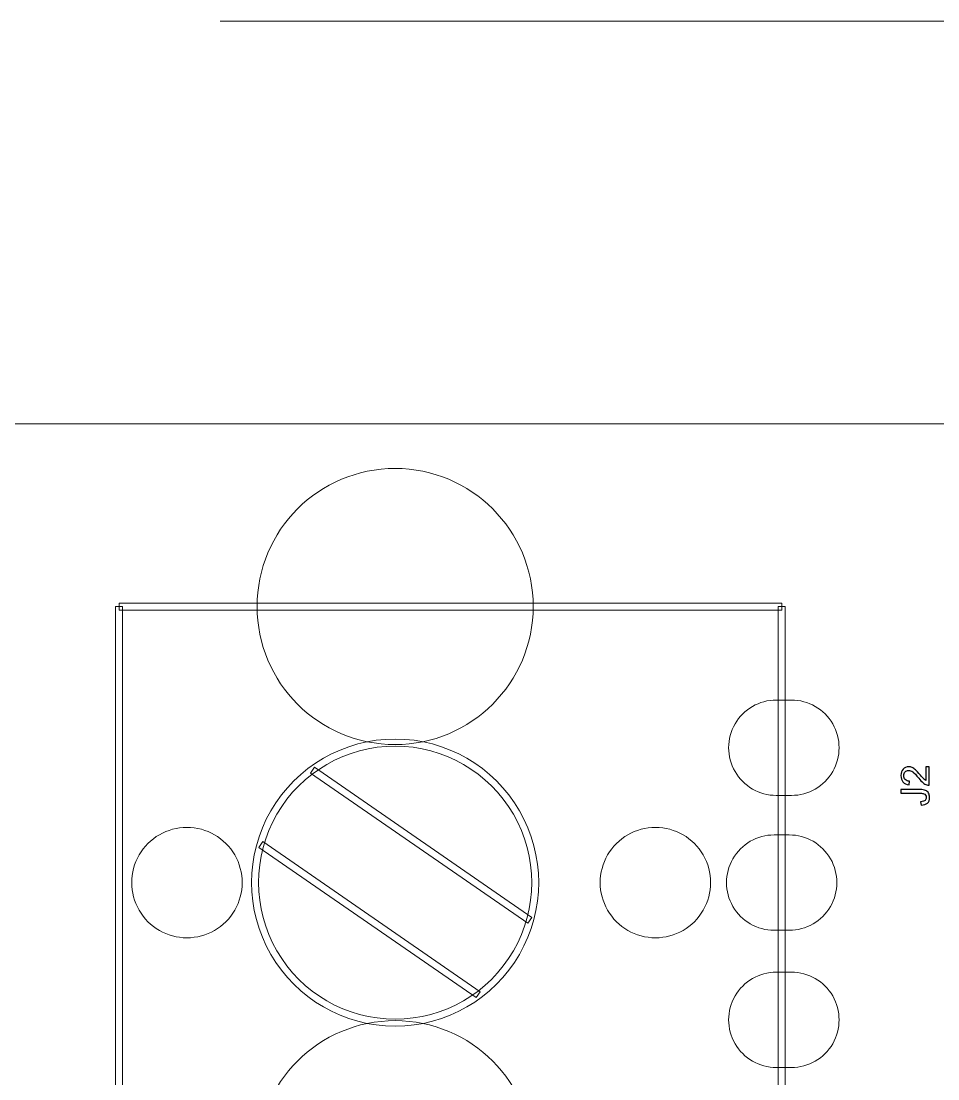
# Model space of a CAD drawing. Header units: millimetres. Extents: x -69 to 39, y -9 to 54.
# Drawn here: x -6.35 to 10.25, y 29.79 to 48.94 of the extents above; entities that cross this region are included whole.
import ezdxf

# ---------------------------------------------------------------- set-up
doc = ezdxf.new("R2010")
doc.units = ezdxf.units.MM
doc.header["$MEASUREMENT"] = 0
for name, color, linetype in [('BG_OUTLINE', 7, 'Continuous'), ('BG_SILKSCREEN_TOP', 7, 'Continuous'), ('PG_SILKSCREEN_TOP', 7, 'Continuous'), ('PIN_BOTTOM', 7, 'Continuous'), ('PIN_TOP', 7, 'Continuous'), ('RD_SILKSCREEN_TOP', 7, 'Continuous')]:
    doc.layers.add(name, color=color, linetype=linetype)

msp = doc.modelspace()

# ---------------------------------------------------------------- linework, layer by layer
at = {"layer": 'BG_OUTLINE', "color": 176, "lineweight": 9}
msp.add_open_spline([(22.1252, -9.4051), (22.1252, -9.4051), (-56.3279, -9.4051), (-56.3279, -9.4051), (-56.3279, -9.4051), (-56.3279, -9.4051), (-56.3279, 41.6488), (-56.3279, 41.6488), (-56.3279, 41.6488), (-56.3279, 41.6488), (22.3259, 41.6488), (22.3259, 41.6488), (22.3259, 41.6488), (22.9318, 41.6492), (23.513, 41.4088), (23.9418, 40.9807), (23.9418, 40.9807), (24.3705, 40.5525), (24.6115, 39.9687), (24.6119, 39.3628), (24.6119, 39.3628), (24.6119, 39.3628), (24.6119, -7.1191), (24.6119, -7.1191), (24.6119, -7.1191), (24.6123, -7.725), (24.372, -8.3063), (23.9438, -8.735), (23.9438, -8.735), (23.5156, -9.1637), (22.9318, -9.4047), (22.3259, -9.4051), (22.3259, -9.4051), (22.3259, -9.4051), (22.1252, -9.4051), (22.1252, -9.4051)], degree=3, knots=[0, 0, 0, 0, 0.1111111, 0.1111111, 0.1111111, 0.1111111, 0.2222222, 0.2222222, 0.2222222, 0.2222222, 0.3333333, 0.3333333, 0.3333333, 0.3333333, 0.4444444, 0.4444444, 0.4444444, 0.4444444, 0.5555556, 0.5555556, 0.5555556, 0.5555556, 0.6666667, 0.6666667, 0.6666667, 0.6666667, 0.7777778, 0.7777778, 0.7777778, 0.7777778, 0.8888889, 0.8888889, 0.8888889, 0.8888889, 1, 1, 1, 1], dxfattribs=at)
at = {"layer": 'BG_OUTLINE', "color": 3, "lineweight": 9}
for points in [[(-3.3482, 32.3404), (-2.9909, 32.3404), (-2.6608, 32.531), (-2.4821, 32.8404), (-2.4821, 32.8404), (-2.3035, 33.1498), (-2.3035, 33.531), (-2.4821, 33.8404), (-2.4821, 33.8404), (-2.6608, 34.1498), (-2.9909, 34.3404), (-3.3482, 34.3404), (-3.3482, 34.3404), (-3.7054, 34.3404), (-4.0355, 34.1498), (-4.2142, 33.8404), (-4.2142, 33.8404), (-4.3928, 33.531), (-4.3928, 33.1498), (-4.2142, 32.8404), (-4.2142, 32.8404), (-4.0355, 32.531), (-3.7054, 32.3404), (-3.3482, 32.3404)], [(5.1354, 32.3404), (5.4927, 32.3404), (5.8228, 32.531), (6.0015, 32.8404), (6.0015, 32.8404), (6.1801, 33.1498), (6.1801, 33.531), (6.0015, 33.8404), (6.0015, 33.8404), (5.8228, 34.1498), (5.4927, 34.3404), (5.1354, 34.3404), (5.1354, 34.3404), (4.7782, 34.3404), (4.4481, 34.1498), (4.2694, 33.8404), (4.2694, 33.8404), (4.0908, 33.531), (4.0908, 33.1498), (4.2694, 32.8404), (4.2694, 32.8404), (4.4481, 32.531), (4.7782, 32.3404), (5.1354, 32.3404)]]:
    msp.add_open_spline(points, degree=3, knots=[0, 0, 0, 0, 0.1666667, 0.1666667, 0.1666667, 0.1666667, 0.3333333, 0.3333333, 0.3333333, 0.3333333, 0.5, 0.5, 0.5, 0.5, 0.6666667, 0.6666667, 0.6666667, 0.6666667, 0.8333333, 0.8333333, 0.8333333, 0.8333333, 1, 1, 1, 1], dxfattribs=at)
at = {"layer": 'BG_SILKSCREEN_TOP', "lineweight": 20}
msp.add_open_spline([(-2.746, 48.9412), (-2.746, 48.9412), (24.6119, 48.9412), (24.6119, 48.9412)], degree=3, dxfattribs=at)
at = {"layer": 'PG_SILKSCREEN_TOP', "lineweight": 9}
for points, knots in [([(-4.5148, 28.3404), (-4.5148, 28.3404), (-4.6418, 28.3404), (-4.6418, 28.3404), (-4.6418, 28.3404), (-4.6418, 28.3404), (-4.6418, 38.3404), (-4.6418, 38.3404), (-4.6418, 38.3404), (-4.6418, 38.3404), (-4.5148, 38.3404), (-4.5148, 38.3404), (-4.5148, 38.3404), (-4.5148, 38.3404), (-4.5148, 28.3404), (-4.5148, 28.3404)], [0, 0, 0, 0, 0.25, 0.25, 0.25, 0.25, 0.5, 0.5, 0.5, 0.5, 0.75, 0.75, 0.75, 0.75, 1, 1, 1, 1]), ([(-4.5783, 38.2769), (-4.5783, 38.2769), (-4.5783, 38.4039), (-4.5783, 38.4039), (-4.5783, 38.4039), (-4.5783, 38.4039), (7.422, 38.4039), (7.422, 38.4039), (7.422, 38.4039), (7.422, 38.4039), (7.422, 38.2769), (7.422, 38.2769), (7.422, 38.2769), (7.422, 38.2769), (-4.5783, 38.2769), (-4.5783, 38.2769)], [0, 0, 0, 0, 0.25, 0.25, 0.25, 0.25, 0.5, 0.5, 0.5, 0.5, 0.75, 0.75, 0.75, 0.75, 1, 1, 1, 1]), ([(7.3585, 38.3404), (7.3585, 38.3404), (7.4855, 38.3404), (7.4855, 38.3404), (7.4855, 38.3404), (7.4855, 38.3404), (7.4855, 28.3404), (7.4855, 28.3404), (7.4855, 28.3404), (7.4855, 28.3404), (7.3585, 28.3404), (7.3585, 28.3404), (7.3585, 28.3404), (7.3585, 28.3404), (7.3585, 38.3404), (7.3585, 38.3404)], [0, 0, 0, 0, 0.25, 0.25, 0.25, 0.25, 0.5, 0.5, 0.5, 0.5, 0.75, 0.75, 0.75, 0.75, 1, 1, 1, 1]), ([(0.422, 30.7405), (-0.5069, 30.7405), (-1.3652, 31.236), (-1.8297, 32.0405), (-1.8297, 32.0405), (-2.2941, 32.8449), (-2.2941, 33.836), (-1.8297, 34.6404), (-1.8297, 34.6404), (-1.3652, 35.4448), (-0.5069, 35.9404), (0.422, 35.9404)], [0, 0, 0, 0, 0.3333333, 0.3333333, 0.3333333, 0.3333333, 0.6666667, 0.6666667, 0.6666667, 0.6666667, 1, 1, 1, 1]), ([(0.422, 35.9404), (1.3508, 35.9404), (2.2091, 35.4448), (2.6736, 34.6404), (2.6736, 34.6404), (3.138, 33.836), (3.138, 32.8449), (2.6736, 32.0405), (2.6736, 32.0405), (2.2091, 31.236), (1.3508, 30.7405), (0.422, 30.7405)], [0, 0, 0, 0, 0.3333333, 0.3333333, 0.3333333, 0.3333333, 0.6666667, 0.6666667, 0.6666667, 0.6666667, 1, 1, 1, 1]), ([(0.422, 35.8134), (-0.4615, 35.8134), (-1.2779, 35.342), (-1.7197, 34.5769), (-1.7197, 34.5769), (-2.1614, 33.8118), (-2.1614, 32.8691), (-1.7197, 32.104), (-1.7197, 32.104), (-1.2779, 31.3388), (-0.4615, 30.8675), (0.422, 30.8675)], [0, 0, 0, 0, 0.3333333, 0.3333333, 0.3333333, 0.3333333, 0.6666667, 0.6666667, 0.6666667, 0.6666667, 1, 1, 1, 1]), ([(0.422, 30.8675), (1.3055, 30.8675), (2.1218, 31.3388), (2.5636, 32.104), (2.5636, 32.104), (3.0053, 32.8691), (3.0053, 33.8118), (2.5636, 34.5769), (2.5636, 34.5769), (2.1218, 35.342), (1.3055, 35.8134), (0.422, 35.8134)], [0, 0, 0, 0, 0.3333333, 0.3333333, 0.3333333, 0.3333333, 0.6666667, 0.6666667, 0.6666667, 0.6666667, 1, 1, 1, 1]), ([(-1.1092, 35.324), (-1.1092, 35.324), (-1.037, 35.4285), (-1.037, 35.4285), (-1.037, 35.4285), (-1.037, 35.4285), (2.9, 32.7107), (2.9, 32.7107), (2.9, 32.7107), (2.9, 32.7107), (2.8278, 32.6062), (2.8278, 32.6062), (2.8278, 32.6062), (2.8278, 32.6062), (-1.1092, 35.324), (-1.1092, 35.324)], [0, 0, 0, 0, 0.25, 0.25, 0.25, 0.25, 0.5, 0.5, 0.5, 0.5, 0.75, 0.75, 0.75, 0.75, 1, 1, 1, 1]), ([(-2.049, 33.9778), (-2.049, 33.9778), (-1.9768, 34.0823), (-1.9768, 34.0823), (-1.9768, 34.0823), (-1.9768, 34.0823), (1.9602, 31.3645), (1.9602, 31.3645), (1.9602, 31.3645), (1.9602, 31.3645), (1.888, 31.26), (1.888, 31.26), (1.888, 31.26), (1.888, 31.26), (-2.049, 33.9778), (-2.049, 33.9778)], [0, 0, 0, 0, 0.25, 0.25, 0.25, 0.25, 0.5, 0.5, 0.5, 0.5, 0.75, 0.75, 0.75, 0.75, 1, 1, 1, 1])]:
    msp.add_open_spline(points, degree=3, knots=knots, dxfattribs=at)
at = {"layer": 'PIN_BOTTOM', "color": 9, "lineweight": 9}
for points, knots in [([(2.922, 38.3404), (2.922, 39.7211), (1.8027, 40.8404), (0.422, 40.8404), (0.422, 40.8404), (-0.9587, 40.8404), (-2.078, 39.7211), (-2.078, 38.3404), (-2.078, 38.3404), (-2.078, 36.9597), (-0.9588, 35.8404), (0.422, 35.8404), (0.422, 35.8404), (1.8027, 35.8404), (2.922, 36.9597), (2.922, 38.3404)], [0, 0, 0, 0, 0.25, 0.25, 0.25, 0.25, 0.5, 0.5, 0.5, 0.5, 0.75, 0.75, 0.75, 0.75, 1, 1, 1, 1]), ([(7.5977, 34.919), (7.5977, 34.919), (7.3249, 34.919), (7.3249, 34.919), (7.3249, 34.919), (7.0164, 34.919), (6.7313, 35.0836), (6.577, 35.3508), (6.577, 35.3508), (6.4228, 35.618), (6.4228, 35.9472), (6.577, 36.2144), (6.577, 36.2144), (6.7313, 36.4816), (7.0164, 36.6462), (7.3249, 36.6462), (7.3249, 36.6462), (7.3249, 36.6462), (7.5977, 36.6462), (7.5977, 36.6462), (7.5977, 36.6462), (7.9063, 36.6462), (8.1914, 36.4816), (8.3456, 36.2144), (8.3456, 36.2144), (8.4999, 35.9472), (8.4999, 35.618), (8.3456, 35.3508), (8.3456, 35.3508), (8.1914, 35.0836), (7.9063, 34.919), (7.5977, 34.919)], [0, 0, 0, 0, 0.125, 0.125, 0.125, 0.125, 0.25, 0.25, 0.25, 0.25, 0.375, 0.375, 0.375, 0.375, 0.5, 0.5, 0.5, 0.5, 0.625, 0.625, 0.625, 0.625, 0.75, 0.75, 0.75, 0.75, 0.875, 0.875, 0.875, 0.875, 1, 1, 1, 1]), ([(7.5584, 32.4768), (7.5584, 32.4768), (7.2856, 32.4768), (7.2856, 32.4768), (7.2856, 32.4768), (6.977, 32.4768), (6.6919, 32.6414), (6.5377, 32.9086), (6.5377, 32.9086), (6.3834, 33.1758), (6.3834, 33.505), (6.5377, 33.7722), (6.5377, 33.7722), (6.6919, 34.0394), (6.977, 34.204), (7.2856, 34.204), (7.2856, 34.204), (7.2856, 34.204), (7.5584, 34.204), (7.5584, 34.204), (7.5584, 34.204), (7.8669, 34.204), (8.152, 34.0394), (8.3062, 33.7722), (8.3062, 33.7722), (8.4605, 33.505), (8.4605, 33.1758), (8.3062, 32.9086), (8.3062, 32.9086), (8.152, 32.6414), (7.8669, 32.4768), (7.5584, 32.4768)], [0, 0, 0, 0, 0.125, 0.125, 0.125, 0.125, 0.25, 0.25, 0.25, 0.25, 0.375, 0.375, 0.375, 0.375, 0.5, 0.5, 0.5, 0.5, 0.625, 0.625, 0.625, 0.625, 0.75, 0.75, 0.75, 0.75, 0.875, 0.875, 0.875, 0.875, 1, 1, 1, 1]), ([(7.5977, 29.9914), (7.5977, 29.9914), (7.3249, 29.9914), (7.3249, 29.9914), (7.3249, 29.9914), (7.0164, 29.9914), (6.7313, 30.156), (6.577, 30.4232), (6.577, 30.4232), (6.4228, 30.6904), (6.4228, 31.0196), (6.577, 31.2868), (6.577, 31.2868), (6.7313, 31.554), (7.0164, 31.7186), (7.3249, 31.7186), (7.3249, 31.7186), (7.3249, 31.7186), (7.5977, 31.7186), (7.5977, 31.7186), (7.5977, 31.7186), (7.9063, 31.7186), (8.1914, 31.554), (8.3456, 31.2868), (8.3456, 31.2868), (8.4999, 31.0196), (8.4999, 30.6904), (8.3456, 30.4232), (8.3456, 30.4232), (8.1914, 30.156), (7.9063, 29.9914), (7.5977, 29.9914)], [0, 0, 0, 0, 0.125, 0.125, 0.125, 0.125, 0.25, 0.25, 0.25, 0.25, 0.375, 0.375, 0.375, 0.375, 0.5, 0.5, 0.5, 0.5, 0.625, 0.625, 0.625, 0.625, 0.75, 0.75, 0.75, 0.75, 0.875, 0.875, 0.875, 0.875, 1, 1, 1, 1]), ([(2.922, 28.3404), (2.922, 29.7212), (1.8027, 30.8404), (0.422, 30.8404), (0.422, 30.8404), (-0.9587, 30.8404), (-2.078, 29.7212), (-2.078, 28.3405), (-2.078, 28.3405), (-2.078, 26.9597), (-0.9588, 25.8405), (0.422, 25.8405), (0.422, 25.8405), (1.8027, 25.8404), (2.922, 26.9597), (2.922, 28.3404)], [0, 0, 0, 0, 0.25, 0.25, 0.25, 0.25, 0.5, 0.5, 0.5, 0.5, 0.75, 0.75, 0.75, 0.75, 1, 1, 1, 1])]:
    msp.add_open_spline(points, degree=3, knots=knots, dxfattribs=at)
at = {"layer": 'PIN_TOP', "color": 8, "lineweight": 9}
for points, knots in [([(2.922, 38.3404), (2.922, 39.7211), (1.8027, 40.8404), (0.422, 40.8404), (0.422, 40.8404), (-0.9587, 40.8404), (-2.078, 39.7211), (-2.078, 38.3404), (-2.078, 38.3404), (-2.078, 36.9597), (-0.9588, 35.8404), (0.422, 35.8404), (0.422, 35.8404), (1.8027, 35.8404), (2.922, 36.9597), (2.922, 38.3404)], [0, 0, 0, 0, 0.25, 0.25, 0.25, 0.25, 0.5, 0.5, 0.5, 0.5, 0.75, 0.75, 0.75, 0.75, 1, 1, 1, 1]), ([(7.5977, 34.919), (7.5977, 34.919), (7.3249, 34.919), (7.3249, 34.919), (7.3249, 34.919), (7.0164, 34.919), (6.7313, 35.0836), (6.577, 35.3508), (6.577, 35.3508), (6.4228, 35.618), (6.4228, 35.9472), (6.577, 36.2144), (6.577, 36.2144), (6.7313, 36.4816), (7.0164, 36.6462), (7.3249, 36.6462), (7.3249, 36.6462), (7.3249, 36.6462), (7.5977, 36.6462), (7.5977, 36.6462), (7.5977, 36.6462), (7.9063, 36.6462), (8.1914, 36.4816), (8.3456, 36.2144), (8.3456, 36.2144), (8.4999, 35.9472), (8.4999, 35.618), (8.3456, 35.3508), (8.3456, 35.3508), (8.1914, 35.0836), (7.9063, 34.919), (7.5977, 34.919)], [0, 0, 0, 0, 0.125, 0.125, 0.125, 0.125, 0.25, 0.25, 0.25, 0.25, 0.375, 0.375, 0.375, 0.375, 0.5, 0.5, 0.5, 0.5, 0.625, 0.625, 0.625, 0.625, 0.75, 0.75, 0.75, 0.75, 0.875, 0.875, 0.875, 0.875, 1, 1, 1, 1]), ([(7.5584, 32.4768), (7.5584, 32.4768), (7.2856, 32.4768), (7.2856, 32.4768), (7.2856, 32.4768), (6.977, 32.4768), (6.6919, 32.6414), (6.5377, 32.9086), (6.5377, 32.9086), (6.3834, 33.1758), (6.3834, 33.505), (6.5377, 33.7722), (6.5377, 33.7722), (6.6919, 34.0394), (6.977, 34.204), (7.2856, 34.204), (7.2856, 34.204), (7.2856, 34.204), (7.5584, 34.204), (7.5584, 34.204), (7.5584, 34.204), (7.8669, 34.204), (8.152, 34.0394), (8.3062, 33.7722), (8.3062, 33.7722), (8.4605, 33.505), (8.4605, 33.1758), (8.3062, 32.9086), (8.3062, 32.9086), (8.152, 32.6414), (7.8669, 32.4768), (7.5584, 32.4768)], [0, 0, 0, 0, 0.125, 0.125, 0.125, 0.125, 0.25, 0.25, 0.25, 0.25, 0.375, 0.375, 0.375, 0.375, 0.5, 0.5, 0.5, 0.5, 0.625, 0.625, 0.625, 0.625, 0.75, 0.75, 0.75, 0.75, 0.875, 0.875, 0.875, 0.875, 1, 1, 1, 1]), ([(7.5977, 29.9914), (7.5977, 29.9914), (7.3249, 29.9914), (7.3249, 29.9914), (7.3249, 29.9914), (7.0164, 29.9914), (6.7313, 30.156), (6.577, 30.4232), (6.577, 30.4232), (6.4228, 30.6904), (6.4228, 31.0196), (6.577, 31.2868), (6.577, 31.2868), (6.7313, 31.554), (7.0164, 31.7186), (7.3249, 31.7186), (7.3249, 31.7186), (7.3249, 31.7186), (7.5977, 31.7186), (7.5977, 31.7186), (7.5977, 31.7186), (7.9063, 31.7186), (8.1914, 31.554), (8.3456, 31.2868), (8.3456, 31.2868), (8.4999, 31.0196), (8.4999, 30.6904), (8.3456, 30.4232), (8.3456, 30.4232), (8.1914, 30.156), (7.9063, 29.9914), (7.5977, 29.9914)], [0, 0, 0, 0, 0.125, 0.125, 0.125, 0.125, 0.25, 0.25, 0.25, 0.25, 0.375, 0.375, 0.375, 0.375, 0.5, 0.5, 0.5, 0.5, 0.625, 0.625, 0.625, 0.625, 0.75, 0.75, 0.75, 0.75, 0.875, 0.875, 0.875, 0.875, 1, 1, 1, 1]), ([(2.922, 28.3404), (2.922, 29.7212), (1.8027, 30.8404), (0.422, 30.8404), (0.422, 30.8404), (-0.9587, 30.8404), (-2.078, 29.7212), (-2.078, 28.3405), (-2.078, 28.3405), (-2.078, 26.9597), (-0.9588, 25.8405), (0.422, 25.8405), (0.422, 25.8405), (1.8027, 25.8404), (2.922, 26.9597), (2.922, 28.3404)], [0, 0, 0, 0, 0.25, 0.25, 0.25, 0.25, 0.5, 0.5, 0.5, 0.5, 0.75, 0.75, 0.75, 0.75, 1, 1, 1, 1])]:
    msp.add_open_spline(points, degree=3, knots=knots, dxfattribs=at)
at = {"layer": 'RD_SILKSCREEN_TOP', "color": 1}
for points, knots in [([(10.0316, 35.4384), (10.0316, 35.4384), (10.0917, 35.4384), (10.0917, 35.4384), (10.0917, 35.4384), (10.0917, 35.4384), (10.0917, 35.1019), (10.0917, 35.1019), (10.0917, 35.1019), (10.0766, 35.1014), (10.0622, 35.1038), (10.0483, 35.1091), (10.0483, 35.1091), (10.0253, 35.1176), (10.0028, 35.1314), (9.9805, 35.1502), (9.9805, 35.1502), (9.9584, 35.1692), (9.9326, 35.1965), (9.9035, 35.232), (9.9035, 35.232), (9.8581, 35.2874), (9.8222, 35.3248), (9.7956, 35.3443), (9.7956, 35.3443), (9.7692, 35.3637), (9.744, 35.3734), (9.7205, 35.3734), (9.7205, 35.3734), (9.6957, 35.3734), (9.6748, 35.3645), (9.6577, 35.3469), (9.6577, 35.3469), (9.6408, 35.3291), (9.6323, 35.306), (9.6323, 35.2775), (9.6323, 35.2775), (9.6323, 35.2474), (9.6413, 35.2234), (9.6594, 35.2054), (9.6594, 35.2054), (9.6774, 35.1872), (9.7024, 35.1781), (9.7343, 35.1779), (9.7343, 35.1779), (9.7343, 35.1779), (9.7278, 35.1136), (9.7278, 35.1136), (9.7278, 35.1136), (9.6798, 35.118), (9.6433, 35.1346), (9.6182, 35.1633), (9.6182, 35.1633), (9.593, 35.192), (9.5805, 35.2306), (9.5805, 35.279), (9.5805, 35.279), (9.5805, 35.3278), (9.5941, 35.3664), (9.6211, 35.3949), (9.6211, 35.3949), (9.6483, 35.4235), (9.6818, 35.4377), (9.7219, 35.4377), (9.7219, 35.4377), (9.7423, 35.4377), (9.7623, 35.4335), (9.782, 35.4251), (9.782, 35.4251), (9.8016, 35.4168), (9.8224, 35.4029), (9.8441, 35.3836), (9.8441, 35.3836), (9.8659, 35.3643), (9.8958, 35.3322), (9.9337, 35.2873), (9.9337, 35.2873), (9.9652, 35.2498), (9.9866, 35.2257), (9.9978, 35.2151), (9.9978, 35.2151), (10.009, 35.2044), (10.0202, 35.1956), (10.0316, 35.1886), (10.0316, 35.1886), (10.0316, 35.1886), (10.0316, 35.4384), (10.0316, 35.4384)], [0, 0, 0, 0, 0.0454545, 0.0454545, 0.0454545, 0.0454545, 0.0909091, 0.0909091, 0.0909091, 0.0909091, 0.1363636, 0.1363636, 0.1363636, 0.1363636, 0.1818182, 0.1818182, 0.1818182, 0.1818182, 0.2272727, 0.2272727, 0.2272727, 0.2272727, 0.2727273, 0.2727273, 0.2727273, 0.2727273, 0.3181818, 0.3181818, 0.3181818, 0.3181818, 0.3636364, 0.3636364, 0.3636364, 0.3636364, 0.4090909, 0.4090909, 0.4090909, 0.4090909, 0.4545455, 0.4545455, 0.4545455, 0.4545455, 0.5, 0.5, 0.5, 0.5, 0.5454545, 0.5454545, 0.5454545, 0.5454545, 0.5909091, 0.5909091, 0.5909091, 0.5909091, 0.6363636, 0.6363636, 0.6363636, 0.6363636, 0.6818182, 0.6818182, 0.6818182, 0.6818182, 0.7272727, 0.7272727, 0.7272727, 0.7272727, 0.7727273, 0.7727273, 0.7727273, 0.7727273, 0.8181818, 0.8181818, 0.8181818, 0.8181818, 0.8636364, 0.8636364, 0.8636364, 0.8636364, 0.9090909, 0.9090909, 0.9090909, 0.9090909, 0.9545455, 0.9545455, 0.9545455, 0.9545455, 1, 1, 1, 1]), ([(9.9472, 34.7452), (9.9472, 34.7452), (9.9389, 34.806), (9.9389, 34.806), (9.9389, 34.806), (9.9778, 34.8076), (10.0045, 34.8149), (10.0188, 34.8278), (10.0188, 34.8278), (10.0331, 34.8409), (10.0403, 34.8588), (10.0403, 34.8816), (10.0403, 34.8816), (10.0403, 34.8986), (10.0365, 34.9132), (10.0286, 34.9254), (10.0286, 34.9254), (10.0209, 34.9377), (10.0104, 34.9461), (9.9971, 34.9507), (9.9971, 34.9507), (9.9837, 34.9554), (9.9625, 34.9577), (9.9333, 34.9577), (9.9333, 34.9577), (9.9333, 34.9577), (9.5826, 34.9577), (9.5826, 34.9577), (9.5826, 34.9577), (9.5826, 34.9577), (9.5826, 35.0251), (9.5826, 35.0251), (9.5826, 35.0251), (9.5826, 35.0251), (9.9295, 35.0251), (9.9295, 35.0251), (9.9295, 35.0251), (9.9721, 35.0251), (10.0052, 35.02), (10.0285, 35.0097), (10.0285, 35.0097), (10.0519, 34.9993), (10.0697, 34.983), (10.082, 34.9607), (10.082, 34.9607), (10.0942, 34.9383), (10.1004, 34.9121), (10.1004, 34.882), (10.1004, 34.882), (10.1004, 34.8373), (10.0876, 34.8032), (10.0618, 34.7793), (10.0618, 34.7793), (10.0361, 34.7556), (9.9979, 34.7443), (9.9472, 34.7452)], [0, 0, 0, 0, 0.0714286, 0.0714286, 0.0714286, 0.0714286, 0.1428571, 0.1428571, 0.1428571, 0.1428571, 0.2142857, 0.2142857, 0.2142857, 0.2142857, 0.2857143, 0.2857143, 0.2857143, 0.2857143, 0.3571429, 0.3571429, 0.3571429, 0.3571429, 0.4285714, 0.4285714, 0.4285714, 0.4285714, 0.5, 0.5, 0.5, 0.5, 0.5714286, 0.5714286, 0.5714286, 0.5714286, 0.6428571, 0.6428571, 0.6428571, 0.6428571, 0.7142857, 0.7142857, 0.7142857, 0.7142857, 0.7857143, 0.7857143, 0.7857143, 0.7857143, 0.8571429, 0.8571429, 0.8571429, 0.8571429, 0.9285714, 0.9285714, 0.9285714, 0.9285714, 1, 1, 1, 1])]:
    msp.add_open_spline(points, degree=3, knots=knots, dxfattribs=at)

doc.saveas('drawing.dxf')
